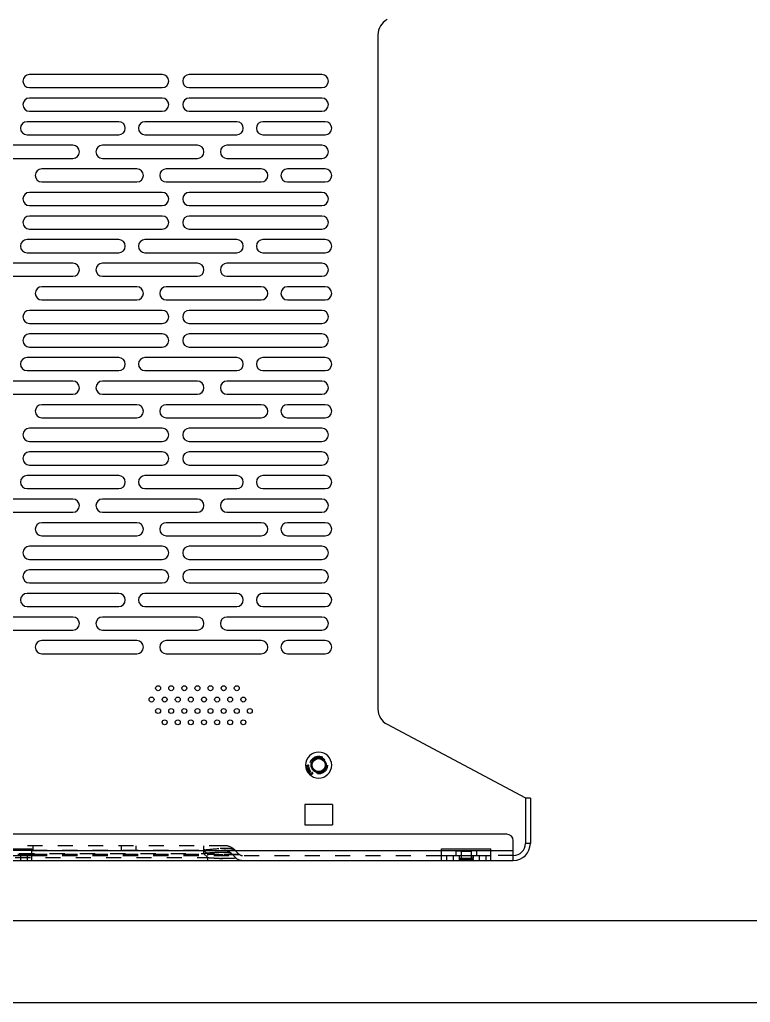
# Model space of a CAD drawing. Header units: millimetres. Extents: x -177 to 18421, y -5017 to 3255.
# Drawn here: x 14487.8 to 14710.7, y 1159.5 to 1459.4 of the extents above; entities that cross this region are included whole.
import ezdxf

# ---------------------------------------------------------------- set-up
doc = ezdxf.new("R2010")
doc.units = ezdxf.units.MM
doc.header["$LTSCALE"] = 46.255
doc.linetypes.add('HIDDEN', pattern=[0.2, 0.1, -0.1])
doc.layers.get('0').update_dxf_attribs({"linetype": 'CONTINUOUS'})
for name, color, linetype in [('02___PRT_ALL_AXES', 7, 'CONTINUOUS'), ('03___PRT_ALL_CURVES', 7, 'CONTINUOUS'), ('DEFAULT_2', 8, 'HIDDEN')]:
    doc.layers.add(name, color=color, linetype=linetype)

msp = doc.modelspace()

# ---------------------------------------------------------------- linework, layer by layer
at = {"color": 7, "linetype": 'Continuous'}
for p, q in [((14597.108, 1454.824), (14597.108, 1248.924)), ((14531.258, 1442.674), (14490.758, 1442.674)), ((14580.008, 1442.674), (14539.508, 1442.674)), ((14490.758, 1438.674), (14531.258, 1438.674)), ((14539.508, 1438.674), (14580.008, 1438.674)), ((14531.258, 1435.474), (14490.758, 1435.474)), ((14580.008, 1435.474), (14539.508, 1435.474)), ((14490.758, 1431.474), (14531.258, 1431.474)), ((14539.508, 1431.474), (14580.008, 1431.474)), ((14518.008, 1428.274), (14490.008, 1428.274)), ((14554.008, 1428.274), (14526.008, 1428.274)), ((14581.008, 1428.274), (14562.008, 1428.274)), ((14490.008, 1424.274), (14518.008, 1424.274)), ((14526.008, 1424.274), (14554.008, 1424.274)), ((14562.008, 1424.274), (14581.008, 1424.274)), ((14504.008, 1421.074), (14475.008, 1421.074)), ((14542.008, 1421.074), (14513.008, 1421.074)), ((14580.008, 1421.074), (14551.008, 1421.074)), ((14475.008, 1417.074), (14504.008, 1417.074)), ((14513.008, 1417.074), (14542.008, 1417.074)), ((14551.008, 1417.074), (14580.008, 1417.074)), ((14523.508, 1413.874), (14494.508, 1413.874)), ((14561.508, 1413.874), (14532.508, 1413.874)), ((14581.008, 1413.874), (14569.508, 1413.874)), ((14494.508, 1409.874), (14523.508, 1409.874)), ((14532.508, 1409.874), (14561.508, 1409.874)), ((14569.508, 1409.874), (14581.008, 1409.874)), ((14531.258, 1406.674), (14490.758, 1406.674)), ((14580.008, 1406.674), (14539.508, 1406.674)), ((14490.758, 1402.674), (14531.258, 1402.674)), ((14539.508, 1402.674), (14580.008, 1402.674)), ((14531.258, 1399.474), (14490.758, 1399.474)), ((14580.008, 1399.474), (14539.508, 1399.474)), ((14490.758, 1395.474), (14531.258, 1395.474)), ((14539.508, 1395.474), (14580.008, 1395.474)), ((14518.008, 1392.274), (14490.008, 1392.274)), ((14554.008, 1392.274), (14526.008, 1392.274)), ((14581.008, 1392.274), (14562.008, 1392.274)), ((14490.008, 1388.274), (14518.008, 1388.274)), ((14526.008, 1388.274), (14554.008, 1388.274)), ((14562.008, 1388.274), (14581.008, 1388.274)), ((14504.008, 1385.074), (14475.008, 1385.074)), ((14542.008, 1385.074), (14513.008, 1385.074)), ((14580.008, 1385.074), (14551.008, 1385.074)), ((14475.008, 1381.074), (14504.008, 1381.074)), ((14513.008, 1381.074), (14542.008, 1381.074)), ((14551.008, 1381.074), (14580.008, 1381.074)), ((14523.508, 1377.874), (14494.508, 1377.874)), ((14561.508, 1377.874), (14532.508, 1377.874)), ((14581.008, 1377.874), (14569.508, 1377.874)), ((14494.508, 1373.874), (14523.508, 1373.874)), ((14532.508, 1373.874), (14561.508, 1373.874)), ((14569.508, 1373.874), (14581.008, 1373.874)), ((14531.258, 1370.674), (14490.758, 1370.674)), ((14580.008, 1370.674), (14539.508, 1370.674)), ((14490.758, 1366.674), (14531.258, 1366.674)), ((14539.508, 1366.674), (14580.008, 1366.674)), ((14531.258, 1363.474), (14490.758, 1363.474)), ((14580.008, 1363.474), (14539.508, 1363.474)), ((14490.758, 1359.474), (14531.258, 1359.474)), ((14539.508, 1359.474), (14580.008, 1359.474)), ((14518.008, 1356.274), (14490.008, 1356.274)), ((14554.008, 1356.274), (14526.008, 1356.274)), ((14581.008, 1356.274), (14562.008, 1356.274)), ((14490.008, 1352.274), (14518.008, 1352.274)), ((14526.008, 1352.274), (14554.008, 1352.274)), ((14562.008, 1352.274), (14581.008, 1352.274)), ((14504.008, 1349.074), (14475.008, 1349.074)), ((14542.008, 1349.074), (14513.008, 1349.074)), ((14580.008, 1349.074), (14551.008, 1349.074)), ((14475.008, 1345.074), (14504.008, 1345.074)), ((14513.008, 1345.074), (14542.008, 1345.074)), ((14551.008, 1345.074), (14580.008, 1345.074)), ((14523.508, 1341.874), (14494.508, 1341.874)), ((14561.508, 1341.874), (14532.508, 1341.874)), ((14581.008, 1341.874), (14569.508, 1341.874)), ((14494.508, 1337.874), (14523.508, 1337.874)), ((14532.508, 1337.874), (14561.508, 1337.874)), ((14569.508, 1337.874), (14581.008, 1337.874)), ((14531.258, 1334.674), (14490.758, 1334.674)), ((14580.008, 1334.674), (14539.508, 1334.674)), ((14490.758, 1330.674), (14531.258, 1330.674)), ((14539.508, 1330.674), (14580.008, 1330.674)), ((14531.258, 1327.474), (14490.758, 1327.474)), ((14580.008, 1327.474), (14539.508, 1327.474)), ((14490.758, 1323.474), (14531.258, 1323.474)), ((14539.508, 1323.474), (14580.008, 1323.474)), ((14518.008, 1320.274), (14490.008, 1320.274)), ((14554.008, 1320.274), (14526.008, 1320.274)), ((14581.008, 1320.274), (14562.008, 1320.274)), ((14490.008, 1316.274), (14518.008, 1316.274)), ((14526.008, 1316.274), (14554.008, 1316.274)), ((14562.008, 1316.274), (14581.008, 1316.274)), ((14504.008, 1313.074), (14475.008, 1313.074)), ((14542.008, 1313.074), (14513.008, 1313.074)), ((14580.008, 1313.074), (14551.008, 1313.074)), ((14475.008, 1309.074), (14504.008, 1309.074)), ((14513.008, 1309.074), (14542.008, 1309.074)), ((14551.008, 1309.074), (14580.008, 1309.074)), ((14523.508, 1305.874), (14494.508, 1305.874)), ((14561.508, 1305.874), (14532.508, 1305.874)), ((14581.008, 1305.874), (14569.508, 1305.874)), ((14494.508, 1301.874), (14523.508, 1301.874)), ((14532.508, 1301.874), (14561.508, 1301.874)), ((14569.508, 1301.874), (14581.008, 1301.874)), ((14531.258, 1298.674), (14490.758, 1298.674)), ((14580.008, 1298.674), (14539.508, 1298.674)), ((14490.758, 1294.674), (14531.258, 1294.674)), ((14539.508, 1294.674), (14580.008, 1294.674)), ((14531.258, 1291.474), (14490.758, 1291.474)), ((14580.008, 1291.474), (14539.508, 1291.474)), ((14490.758, 1287.474), (14531.258, 1287.474)), ((14539.508, 1287.474), (14580.008, 1287.474)), ((14518.008, 1284.274), (14490.008, 1284.274)), ((14554.008, 1284.274), (14526.008, 1284.274)), ((14581.008, 1284.274), (14562.008, 1284.274)), ((14490.008, 1280.274), (14518.008, 1280.274)), ((14526.008, 1280.274), (14554.008, 1280.274)), ((14562.008, 1280.274), (14581.008, 1280.274)), ((14504.008, 1277.074), (14475.008, 1277.074)), ((14542.008, 1277.074), (14513.008, 1277.074)), ((14580.008, 1277.074), (14551.008, 1277.074)), ((14475.008, 1273.074), (14504.008, 1273.074)), ((14513.008, 1273.074), (14542.008, 1273.074)), ((14551.008, 1273.074), (14580.008, 1273.074)), ((14523.508, 1269.874), (14494.508, 1269.874)), ((14561.508, 1269.874), (14532.508, 1269.874)), ((14581.008, 1269.874), (14569.508, 1269.874)), ((14494.508, 1265.874), (14523.508, 1265.874)), ((14532.508, 1265.874), (14561.508, 1265.874)), ((14569.508, 1265.874), (14581.008, 1265.874)), ((14599.867, 1244.333), (14642.108, 1221.873)), ((14575.057, 1231.685), (14575.041, 1231.623)), ((14575.049, 1231.521), (14575.075, 1231.461)), ((14575.116, 1231.753), (14575.057, 1231.685)), ((14575.075, 1231.461), (14575.121, 1231.415)), ((14575.219, 1231.798), (14575.116, 1231.753)), ((14575.121, 1231.415), (14575.21, 1231.371)), ((14575.168, 1231.631), (14575.186, 1231.683)), ((14575.176, 1231.532), (14575.168, 1231.631)), ((14575.201, 1231.483), (14575.176, 1231.532)), ((14575.186, 1231.683), (14575.246, 1231.725)), ((14575.247, 1231.449), (14575.201, 1231.483)), ((14575.21, 1231.371), (14575.297, 1231.353)), ((14575.303, 1231.817), (14575.219, 1231.798)), ((14576.136, 1231.042), (14575.219, 1230.674)), ((14575.242, 1230.602), (14575.967, 1230.893)), ((14575.246, 1231.725), (14575.309, 1231.743)), ((14575.312, 1231.429), (14575.247, 1231.449)), ((14575.297, 1231.353), (14575.403, 1231.361)), ((14575.967, 1230.893), (14575.302, 1230.438)), ((14575.309, 1231.743), (14575.303, 1231.817)), ((14575.376, 1231.434), (14575.312, 1231.429)), ((14575.339, 1230.345), (14576.135, 1230.476)), ((14575.437, 1231.464), (14575.376, 1231.434)), ((14575.403, 1231.361), (14575.486, 1231.393)), ((14576.135, 1230.476), (14575.41, 1230.185)), ((14575.419, 1230.431), (14576.178, 1230.938)), ((14576.318, 1230.59), (14575.419, 1230.431)), ((14575.477, 1231.505), (14575.437, 1231.464)), ((14575.443, 1230.117), (14576.36, 1230.486)), ((14575.566, 1231.182), (14575.463, 1231.156)), ((14575.463, 1231.156), (14575.506, 1230.986)), ((14575.494, 1231.556), (14575.477, 1231.505)), ((14575.486, 1231.393), (14575.567, 1231.449)), ((14575.506, 1231.683), (14575.488, 1231.631)), ((14575.488, 1231.631), (14575.494, 1231.556)), ((14575.544, 1231.736), (14575.506, 1231.683)), ((14575.506, 1230.986), (14575.609, 1231.012)), ((14575.625, 1231.792), (14575.544, 1231.736)), ((14575.609, 1231.012), (14575.566, 1231.182)), ((14575.567, 1231.449), (14575.605, 1231.502)), ((14575.605, 1231.502), (14575.622, 1231.566)), ((14575.616, 1231.641), (14575.634, 1231.68)), ((14575.622, 1231.566), (14575.616, 1231.641)), ((14575.709, 1231.811), (14575.625, 1231.792)), ((14575.634, 1231.68), (14575.674, 1231.721)), ((14575.674, 1231.721), (14575.736, 1231.738)), ((14575.794, 1231.818), (14575.709, 1231.811)), ((14575.736, 1231.738), (14575.779, 1231.742)), ((14575.779, 1231.742), (14575.843, 1231.734)), ((14575.88, 1231.812), (14575.794, 1231.818)), ((14575.86, 1231.522), (14575.818, 1231.506)), ((14575.818, 1231.506), (14575.824, 1231.432)), ((14575.824, 1231.432), (14575.887, 1231.449)), ((14575.939, 1230.074), (14575.834, 1230.001)), ((14575.834, 1230.001), (14576.004, 1229.754)), ((14575.843, 1231.734), (14575.889, 1231.7)), ((14575.9, 1231.55), (14575.86, 1231.522)), ((14575.969, 1231.769), (14575.88, 1231.812)), ((14575.887, 1231.449), (14575.969, 1231.493)), ((14575.889, 1231.7), (14575.913, 1231.664)), ((14575.919, 1231.59), (14575.9, 1231.55)), ((14575.913, 1231.664), (14575.919, 1231.59)), ((14576.583, 1230.151), (14575.939, 1230.074)), ((14576.015, 1231.722), (14575.969, 1231.769)), ((14575.969, 1231.493), (14576.028, 1231.548)), ((14575.989, 1230.001), (14576.442, 1230.055)), ((14576.109, 1229.826), (14575.989, 1230.001)), ((14576.04, 1231.674), (14576.015, 1231.722)), ((14576.028, 1231.548), (14576.045, 1231.612)), ((14576.045, 1231.612), (14576.04, 1231.674)), ((14576.442, 1230.055), (14576.109, 1229.826)), ((14576.178, 1230.938), (14576.136, 1231.042)), ((14576.151, 1229.764), (14576.625, 1230.089)), ((14576.36, 1230.486), (14576.318, 1230.59)), ((14576.625, 1230.089), (14576.583, 1230.151)), ((14576.004, 1229.754), (14575.758, 1229.586)), ((14575.802, 1229.525), (14576.046, 1229.692)), ((14576.046, 1229.692), (14576.117, 1229.589)), ((14576.117, 1229.589), (14576.222, 1229.661)), ((14576.222, 1229.661), (14576.151, 1229.764)), ((14576.381, 1229.549), (14576.303, 1229.476)), ((14576.303, 1229.476), (14576.424, 1229.348)), ((14576.389, 1229.018), (14576.326, 1228.941)), ((14576.501, 1229.422), (14576.381, 1229.549)), ((14576.996, 1229.209), (14576.389, 1229.018)), ((14576.424, 1229.348), (14576.501, 1229.422)), ((14576.466, 1228.955), (14577.004, 1229.12)), ((14576.737, 1228.734), (14576.466, 1228.955)), ((14576.674, 1228.657), (14576.737, 1228.734)), ((14576.879, 1229.58), (14576.815, 1229.522)), ((14576.815, 1229.522), (14576.864, 1229.482)), ((14576.864, 1229.482), (14576.924, 1229.516)), ((14576.971, 1229.614), (14576.879, 1229.58)), ((14576.924, 1229.516), (14576.979, 1229.525)), ((14577.037, 1229.615), (14576.971, 1229.614)), ((14576.979, 1229.525), (14577.041, 1229.502)), ((14577.069, 1229.26), (14576.996, 1229.209)), ((14577.004, 1229.12), (14577.064, 1229.154)), ((14577.118, 1229.577), (14577.037, 1229.615)), ((14577.041, 1229.502), (14577.08, 1229.471)), ((14577.064, 1229.154), (14577.127, 1229.212)), ((14577.096, 1229.293), (14577.069, 1229.26)), ((14577.08, 1229.471), (14577.115, 1229.415)), ((14577.117, 1229.358), (14577.096, 1229.293)), ((14577.115, 1229.415), (14577.117, 1229.358)), ((14577.157, 1229.545), (14577.118, 1229.577)), ((14577.127, 1229.212), (14577.154, 1229.245)), ((14577.154, 1229.245), (14577.198, 1229.319)), ((14577.202, 1229.481), (14577.157, 1229.545)), ((14577.198, 1229.319), (14577.214, 1229.417)), ((14577.214, 1229.417), (14577.202, 1229.481)), ((14643.608, 1221.773), (14642.108, 1221.773)), ((14642.108, 1221.773), (14642.108, 1207.974)), ((14583.208, 1219.874), (14574.808, 1219.874)), ((14574.808, 1219.874), (14574.808, 1213.674)), ((14583.208, 1219.874), (14583.208, 1213.674)), ((14574.808, 1213.674), (14583.208, 1213.674)), ((14476.508, 1205.956), (14491.508, 1205.956)), ((14643.608, 1207.974), (14642.108, 1207.974)), ((14476.508, 1204.274), (14491.508, 1204.274)), ((14487.183, 1204.713), (14491.508, 1204.713)), ((14488.008, 1204.274), (14488.008, 1202.774)), ((14490.008, 1204.274), (14490.008, 1202.774)), ((14616.508, 1205.774), (14631.508, 1205.774)), ((14616.508, 1204.274), (14631.508, 1204.274)), ((14618.008, 1204.274), (14618.008, 1202.774)), ((14620.008, 1204.274), (14620.008, 1202.774)), ((14620.846, 1205.774), (14620.846, 1205.724)), ((14620.846, 1205.724), (14620.856, 1205.724)), ((14620.856, 1205.774), (14620.856, 1205.724)), ((14621.12, 1205.774), (14621.12, 1205.724)), ((14621.152, 1205.724), (14621.12, 1205.724)), ((14621.152, 1205.774), (14621.152, 1205.724)), ((14621.233, 1205.774), (14621.233, 1205.724)), ((14621.283, 1205.724), (14621.233, 1205.724)), ((14621.283, 1205.774), (14621.283, 1205.724)), ((14621.377, 1205.774), (14621.377, 1205.724)), ((14621.42, 1205.724), (14621.377, 1205.724)), ((14621.42, 1205.774), (14621.42, 1205.724)), ((14621.783, 1205.774), (14621.783, 1205.724)), ((14621.783, 1205.724), (14621.857, 1205.724)), ((14621.818, 1205.774), (14621.818, 1205.724)), ((14621.832, 1205.774), (14621.832, 1205.724)), ((14621.836, 1205.774), (14621.836, 1205.724)), ((14621.857, 1205.774), (14621.857, 1205.724)), ((14622.621, 1205.774), (14622.621, 1205.724)), ((14622.621, 1205.724), (14623.039, 1205.724)), ((14622.658, 1205.774), (14622.658, 1205.724)), ((14622.751, 1205.774), (14622.751, 1205.724)), ((14623.039, 1205.774), (14623.039, 1205.724)), ((14628.008, 1204.274), (14628.008, 1202.774)), ((14630.008, 1204.274), (14630.008, 1202.774)), ((13724.839, 1159.458), (15274.839, 1159.458))]:
    msp.add_line(p, q, dxfattribs=at)
at = {"color": 3, "linetype": 'Continuous'}
for p, q in [((14643.608, 1221.773), (14643.608, 1207.974)), ((14636.408, 1210.774), (14417.008, 1210.774)), ((14476.508, 1206.274), (14491.508, 1206.274)), ((14491.508, 1202.774), (14491.508, 1206.274)), ((14616.508, 1206.274), (14631.508, 1206.274)), ((14616.508, 1202.774), (14616.508, 1206.274)), ((14631.508, 1202.774), (14631.508, 1206.274)), ((14638.408, 1202.774), (14638.408, 1208.774)), ((14491.508, 1205.774), (14616.508, 1205.774)), ((14631.508, 1205.774), (14638.408, 1205.774)), ((14189.608, 1202.774), (14638.408, 1202.774))]:
    msp.add_line(p, q, dxfattribs=at)
at = {"color": 7, "linetype": 'Continuous'}
msp.add_lwpolyline([(13749.839, 1184.458), (15249.839, 1184.458), (15249.839, 2234.458), (13749.839, 2234.458)], close=True, dxfattribs=at)
for radius in [2.3, 2]:
    msp.add_circle((14579.008, 1231.874), radius, dxfattribs=at)
for centre, radius, start, end in [((14602.308, 1454.824), 5.2, 118, 180), ((14490.758, 1440.674), 2, 90, 270), ((14531.258, 1440.674), 2, 270, 90), ((14539.508, 1440.674), 2, 90, 270), ((14580.008, 1440.674), 2, 270, 90), ((14490.758, 1433.474), 2, 90, 270), ((14531.258, 1433.474), 2, 270, 90), ((14539.508, 1433.474), 2, 90, 270), ((14580.008, 1433.474), 2, 270, 90), ((14490.008, 1426.274), 2, 90, 270), ((14518.008, 1426.274), 2, 270, 90), ((14526.008, 1426.274), 2, 90, 270), ((14554.008, 1426.274), 2, 270, 90), ((14562.008, 1426.274), 2, 90, 270), ((14581.008, 1426.274), 2, 270, 90), ((14504.008, 1419.074), 2, 270, 90), ((14513.008, 1419.074), 2, 90, 270), ((14542.008, 1419.074), 2, 270, 90), ((14551.008, 1419.074), 2, 90, 270), ((14580.008, 1419.074), 2, 270, 90), ((14494.508, 1411.874), 2, 90, 270), ((14523.508, 1411.874), 2, 270, 90), ((14532.508, 1411.874), 2, 90, 270), ((14561.508, 1411.874), 2, 270, 90), ((14569.508, 1411.874), 2, 90, 270), ((14581.008, 1411.874), 2, 270, 90), ((14490.758, 1404.674), 2, 90, 270), ((14531.258, 1404.674), 2, 270, 90), ((14539.508, 1404.674), 2, 90, 270), ((14580.008, 1404.674), 2, 270, 90), ((14490.758, 1397.474), 2, 90, 270), ((14531.258, 1397.474), 2, 270, 90), ((14539.508, 1397.474), 2, 90, 270), ((14580.008, 1397.474), 2, 270, 90), ((14490.008, 1390.274), 2, 90, 270), ((14518.008, 1390.274), 2, 270, 90), ((14526.008, 1390.274), 2, 90, 270), ((14554.008, 1390.274), 2, 270, 90), ((14562.008, 1390.274), 2, 90, 270), ((14581.008, 1390.274), 2, 270, 90), ((14504.008, 1383.074), 2, 270, 90), ((14513.008, 1383.074), 2, 90, 270), ((14542.008, 1383.074), 2, 270, 90), ((14551.008, 1383.074), 2, 90, 270), ((14580.008, 1383.074), 2, 270, 90), ((14494.508, 1375.874), 2, 90, 270), ((14523.508, 1375.874), 2, 270, 90), ((14532.508, 1375.874), 2, 90, 270), ((14561.508, 1375.874), 2, 270, 90), ((14569.508, 1375.874), 2, 90, 270), ((14581.008, 1375.874), 2, 270, 90), ((14490.758, 1368.674), 2, 90, 270), ((14531.258, 1368.674), 2, 270, 90), ((14539.508, 1368.674), 2, 90, 270), ((14580.008, 1368.674), 2, 270, 90), ((14490.758, 1361.474), 2, 90, 270), ((14531.258, 1361.474), 2, 270, 90), ((14539.508, 1361.474), 2, 90, 270), ((14580.008, 1361.474), 2, 270, 90), ((14490.008, 1354.274), 2, 90, 270), ((14518.008, 1354.274), 2, 270, 90), ((14526.008, 1354.274), 2, 90, 270), ((14554.008, 1354.274), 2, 270, 90), ((14562.008, 1354.274), 2, 90, 270), ((14581.008, 1354.274), 2, 270, 90), ((14504.008, 1347.074), 2, 270, 90), ((14513.008, 1347.074), 2, 90, 270), ((14542.008, 1347.074), 2, 270, 90), ((14551.008, 1347.074), 2, 90, 270), ((14580.008, 1347.074), 2, 270, 90), ((14494.508, 1339.874), 2, 90, 270), ((14523.508, 1339.874), 2, 270, 90), ((14532.508, 1339.874), 2, 90, 270), ((14561.508, 1339.874), 2, 270, 90), ((14569.508, 1339.874), 2, 90, 270), ((14581.008, 1339.874), 2, 270, 90), ((14490.758, 1332.674), 2, 90, 270), ((14531.258, 1332.674), 2, 270, 90), ((14539.508, 1332.674), 2, 90, 270), ((14580.008, 1332.674), 2, 270, 90), ((14490.758, 1325.474), 2, 90, 270), ((14531.258, 1325.474), 2, 270, 90), ((14539.508, 1325.474), 2, 90, 270), ((14580.008, 1325.474), 2, 270, 90), ((14490.008, 1318.274), 2, 90, 270), ((14518.008, 1318.274), 2, 270, 90), ((14526.008, 1318.274), 2, 90, 270), ((14554.008, 1318.274), 2, 270, 90), ((14562.008, 1318.274), 2, 90, 270), ((14581.008, 1318.274), 2, 270, 90), ((14504.008, 1311.074), 2, 270, 90), ((14513.008, 1311.074), 2, 90, 270), ((14542.008, 1311.074), 2, 270, 90), ((14551.008, 1311.074), 2, 90, 270), ((14580.008, 1311.074), 2, 270, 90), ((14494.508, 1303.874), 2, 90, 270), ((14523.508, 1303.874), 2, 270, 90), ((14532.508, 1303.874), 2, 90, 270), ((14561.508, 1303.874), 2, 270, 90), ((14569.508, 1303.874), 2, 90, 270), ((14581.008, 1303.874), 2, 270, 90), ((14490.758, 1296.674), 2, 90, 270), ((14531.258, 1296.674), 2, 270, 90), ((14539.508, 1296.674), 2, 90, 270), ((14580.008, 1296.674), 2, 270, 90), ((14490.758, 1289.474), 2, 90, 270), ((14531.258, 1289.474), 2, 270, 90), ((14539.508, 1289.474), 2, 90, 270), ((14580.008, 1289.474), 2, 270, 90), ((14490.008, 1282.274), 2, 90, 270), ((14518.008, 1282.274), 2, 270, 90), ((14526.008, 1282.274), 2, 90, 270), ((14554.008, 1282.274), 2, 270, 90), ((14562.008, 1282.274), 2, 90, 270), ((14581.008, 1282.274), 2, 270, 90), ((14504.008, 1275.074), 2, 270, 90), ((14513.008, 1275.074), 2, 90, 270), ((14542.008, 1275.074), 2, 270, 90), ((14551.008, 1275.074), 2, 90, 270), ((14580.008, 1275.074), 2, 270, 90), ((14494.508, 1267.874), 2, 90, 270), ((14523.508, 1267.874), 2, 270, 90), ((14532.508, 1267.874), 2, 90, 270), ((14561.508, 1267.874), 2, 270, 90), ((14569.508, 1267.874), 2, 90, 270), ((14581.008, 1267.874), 2, 270, 90), ((14602.308, 1248.924), 5.2, 180, 242), ((14579.008, 1231.874), 3.975, 180, 0), ((14638.408, 1207.974), 3.7, 270, 0)]:
    msp.add_arc(centre, radius, start, end, dxfattribs=at)
at = {"color": 3, "linetype": 'Continuous'}
for centre, radius, start, end in [((14636.408, 1208.774), 2, 0, 90), ((14638.408, 1207.974), 5.2, 270, 0)]:
    msp.add_arc(centre, radius, start, end, dxfattribs=at)
at = {"layer": '02___PRT_ALL_AXES', "color": 7, "linetype": 'Continuous'}
for p, q in [((14620.833, 1205.774), (14620.833, 1204.274)), ((14627.183, 1205.774), (14627.183, 1204.274))]:
    msp.add_line(p, q, dxfattribs=at)
at = {"layer": '02___PRT_ALL_AXES', "color": 8, "linetype": 'HIDDEN'}
for p, q in [((14620.833, 1204.274), (14627.183, 1204.274)), ((14621.898, 1204.274), (14621.898, 1203.424)), ((14621.898, 1203.424), (14626.118, 1203.424)), ((14622.098, 1203.424), (14621.898, 1203.034)), ((14621.898, 1203.034), (14626.118, 1203.034)), ((14621.898, 1203.034), (14621.898, 1202.904)), ((14621.898, 1202.904), (14626.118, 1202.904)), ((14621.908, 1204.274), (14621.908, 1202.774)), ((14622.508, 1205.474), (14622.508, 1202.904)), ((14625.508, 1205.474), (14625.508, 1202.904)), ((14626.118, 1203.034), (14625.918, 1203.424)), ((14626.108, 1204.274), (14626.108, 1202.774)), ((14626.118, 1204.274), (14626.118, 1203.424)), ((14626.118, 1203.034), (14626.118, 1202.904)), ((14621.908, 1202.774), (14626.108, 1202.774))]:
    msp.add_line(p, q, dxfattribs=at)
at = {"layer": '02___PRT_ALL_AXES', "color": 7, "linetype": 'Continuous'}
for centre in [(14530.008, 1255.338), (14534.008, 1255.338), (14538.008, 1255.338), (14542.008, 1255.338), (14546.008, 1255.338), (14550.008, 1255.338), (14554.008, 1255.338), (14528.008, 1251.874), (14532.008, 1251.874), (14536.008, 1251.874), (14540.008, 1251.874), (14544.008, 1251.874), (14548.008, 1251.874), (14552.008, 1251.874), (14556.008, 1251.874), (14530.008, 1248.41), (14534.008, 1248.41), (14538.008, 1248.41), (14542.008, 1248.41), (14546.008, 1248.41), (14550.008, 1248.41), (14554.008, 1248.41), (14558.008, 1248.41), (14532.008, 1244.946), (14536.008, 1244.946), (14540.008, 1244.946), (14544.008, 1244.946), (14548.008, 1244.946), (14552.008, 1244.946), (14556.008, 1244.946)]:
    msp.add_circle(centre, 0.75, dxfattribs=at)
at = {"layer": '02___PRT_ALL_AXES', "color": 8, "linetype": 'HIDDEN'}
for radius in [2.69, 2.49]:
    msp.add_circle((14579.008, 1231.874), radius, dxfattribs=at)
at = {"layer": '02___PRT_ALL_AXES', "color": 7, "linetype": 'Continuous'}
msp.add_arc((14579.008, 1231.874), 3.975, 0, 180, dxfattribs=at)
at = {"layer": '03___PRT_ALL_CURVES', "color": 8, "linetype": 'HIDDEN'}
msp.add_line((14626.108, 1202.774), (14621.908, 1202.774), dxfattribs=at)
at = {"layer": 'DEFAULT_2', "color": 8, "linetype": 'HIDDEN'}
for p, q in [((14642.108, 1221.873), (14642.108, 1221.773)), ((14550.266, 1207.274), (14391.008, 1207.274)), ((14491.508, 1205.956), (14543.904, 1205.956)), ((14491.758, 1207.274), (14491.758, 1205.774)), ((14518.758, 1207.274), (14518.758, 1205.774)), ((14523.258, 1207.274), (14523.258, 1205.774)), ((14543.902, 1207.274), (14543.902, 1205.956)), ((14545.144, 1204.713), (14543.902, 1205.956)), ((14545.145, 1204.713), (14543.904, 1205.956)), ((14554.69, 1204.713), (14553.448, 1205.956)), ((14282.872, 1203.653), (14545.145, 1203.653)), ((14284.115, 1204.895), (14543.904, 1204.895)), ((14491.508, 1205.774), (14487.183, 1205.774)), ((14491.508, 1204.713), (14545.145, 1204.713)), ((14491.508, 1204.274), (14616.508, 1204.274)), ((14543.902, 1205.774), (14543.902, 1204.895)), ((14544.73, 1204.067), (14543.902, 1204.895)), ((14545.145, 1203.653), (14543.904, 1204.895)), ((14545.144, 1203.653), (14544.73, 1204.067)), ((14545.144, 1204.274), (14545.144, 1204.713)), ((14545.144, 1202.774), (14545.144, 1203.653)), ((14553.63, 1203.653), (14552.387, 1204.895)), ((14620.856, 1205.724), (14621.12, 1205.724)), ((14620.86, 1205.774), (14620.86, 1205.724)), ((14620.884, 1205.774), (14620.884, 1205.724)), ((14620.917, 1205.774), (14620.917, 1205.724)), ((14620.931, 1205.774), (14620.931, 1205.724)), ((14620.972, 1205.774), (14620.972, 1205.724)), ((14620.983, 1205.774), (14620.983, 1205.724)), ((14620.988, 1205.774), (14620.988, 1205.724)), ((14621.009, 1205.774), (14621.009, 1205.724)), ((14621.019, 1205.774), (14621.019, 1205.724)), ((14621.021, 1205.774), (14621.021, 1205.724)), ((14621.048, 1205.774), (14621.048, 1205.724)), ((14621.056, 1205.774), (14621.056, 1205.724)), ((14621.102, 1205.774), (14621.102, 1205.724)), ((14621.109, 1205.774), (14621.109, 1205.724)), ((14621.11, 1205.774), (14621.11, 1205.724)), ((14621.122, 1205.774), (14621.122, 1205.724)), ((14621.152, 1205.724), (14621.233, 1205.724)), ((14621.185, 1205.774), (14621.185, 1205.724)), ((14621.214, 1205.774), (14621.214, 1205.724)), ((14621.246, 1205.774), (14621.246, 1205.724)), ((14621.283, 1205.724), (14621.377, 1205.724)), ((14621.284, 1205.774), (14621.284, 1205.724)), ((14621.292, 1205.774), (14621.292, 1205.724)), ((14621.296, 1205.774), (14621.296, 1205.724)), ((14621.297, 1205.774), (14621.297, 1205.724)), ((14621.3, 1205.774), (14621.3, 1205.724)), ((14621.308, 1205.774), (14621.308, 1205.724)), ((14621.345, 1205.774), (14621.345, 1205.724)), ((14621.35, 1205.774), (14621.35, 1205.724)), ((14621.356, 1205.774), (14621.356, 1205.724)), ((14621.376, 1205.774), (14621.376, 1205.724)), ((14621.397, 1205.774), (14621.397, 1205.724)), ((14621.413, 1205.774), (14621.413, 1205.724)), ((14621.419, 1205.774), (14621.419, 1205.724)), ((14621.42, 1205.724), (14621.783, 1205.724)), ((14621.424, 1205.774), (14621.424, 1205.724)), ((14621.427, 1205.774), (14621.427, 1205.724)), ((14621.436, 1205.774), (14621.436, 1205.724)), ((14621.456, 1205.774), (14621.456, 1205.724)), ((14621.475, 1205.774), (14621.475, 1205.724)), ((14621.508, 1205.774), (14621.508, 1205.724)), ((14621.537, 1205.774), (14621.537, 1205.724)), ((14621.579, 1205.774), (14621.579, 1205.724)), ((14621.592, 1205.774), (14621.592, 1205.724)), ((14621.626, 1205.774), (14621.626, 1205.724)), ((14621.634, 1205.774), (14621.634, 1205.724)), ((14621.644, 1205.774), (14621.644, 1205.724)), ((14621.667, 1205.774), (14621.667, 1205.724)), ((14621.678, 1205.774), (14621.678, 1205.724)), ((14621.69, 1205.774), (14621.69, 1205.724)), ((14621.696, 1205.774), (14621.696, 1205.724)), ((14621.706, 1205.774), (14621.706, 1205.724)), ((14621.715, 1205.774), (14621.715, 1205.724)), ((14621.723, 1205.774), (14621.723, 1205.724)), ((14621.755, 1205.774), (14621.755, 1205.724)), ((14621.758, 1205.774), (14621.758, 1205.724)), ((14621.762, 1205.774), (14621.762, 1205.724)), ((14621.768, 1205.774), (14621.768, 1205.724)), ((14621.776, 1205.774), (14621.776, 1205.724)), ((14621.816, 1205.774), (14621.816, 1205.724)), ((14621.827, 1205.774), (14621.827, 1205.724)), ((14621.834, 1205.774), (14621.834, 1205.724)), ((14621.842, 1205.774), (14621.842, 1205.724)), ((14621.843, 1205.774), (14621.843, 1205.724)), ((14621.849, 1205.774), (14621.849, 1205.724)), ((14621.857, 1205.724), (14622.621, 1205.724)), ((14621.864, 1205.774), (14621.864, 1205.724)), ((14621.866, 1205.774), (14621.866, 1205.724)), ((14621.907, 1205.774), (14621.907, 1205.724)), ((14621.921, 1205.774), (14621.921, 1205.724)), ((14621.973, 1205.774), (14621.973, 1205.724)), ((14621.974, 1205.774), (14621.974, 1205.724)), ((14621.98, 1205.774), (14621.98, 1205.724)), ((14622.013, 1205.774), (14622.013, 1205.724)), ((14622.029, 1205.774), (14622.029, 1205.724)), ((14622.03, 1205.774), (14622.03, 1205.724)), ((14622.052, 1205.774), (14622.052, 1205.724)), ((14622.061, 1205.774), (14622.061, 1205.724)), ((14622.091, 1205.774), (14622.091, 1205.724)), ((14622.099, 1205.774), (14622.099, 1205.724)), ((14622.125, 1205.774), (14622.125, 1205.724)), ((14622.144, 1205.774), (14622.144, 1205.724)), ((14622.158, 1205.774), (14622.158, 1205.724)), ((14622.161, 1205.774), (14622.161, 1205.724)), ((14622.183, 1205.774), (14622.183, 1205.724)), ((14622.194, 1205.774), (14622.194, 1205.724)), ((14622.198, 1205.774), (14622.198, 1205.724)), ((14622.2, 1205.774), (14622.2, 1205.724)), ((14622.203, 1205.774), (14622.203, 1205.724)), ((14622.508, 1205.474), (14622.208, 1205.774)), ((14622.218, 1205.774), (14622.218, 1205.724)), ((14622.219, 1205.774), (14622.219, 1205.724)), ((14622.239, 1205.774), (14622.239, 1205.724)), ((14622.253, 1205.774), (14622.253, 1205.724)), ((14622.262, 1205.774), (14622.262, 1205.724)), ((14622.263, 1205.774), (14622.263, 1205.724)), ((14622.274, 1205.774), (14622.274, 1205.724)), ((14622.279, 1205.774), (14622.279, 1205.724)), ((14622.301, 1205.774), (14622.301, 1205.724)), ((14622.303, 1205.774), (14622.303, 1205.724)), ((14622.343, 1205.774), (14622.343, 1205.724)), ((14622.351, 1205.774), (14622.351, 1205.724)), ((14622.357, 1205.774), (14622.357, 1205.724)), ((14622.358, 1205.774), (14622.358, 1205.724)), ((14622.405, 1205.774), (14622.405, 1205.724)), ((14622.418, 1205.774), (14622.418, 1205.724)), ((14622.421, 1205.774), (14622.421, 1205.724)), ((14622.422, 1205.774), (14622.422, 1205.724)), ((14622.427, 1205.774), (14622.427, 1205.724)), ((14622.454, 1205.774), (14622.454, 1205.724)), ((14622.457, 1205.774), (14622.457, 1205.724)), ((14622.473, 1205.774), (14622.473, 1205.724)), ((14622.478, 1205.774), (14622.478, 1205.724)), ((14622.483, 1205.774), (14622.483, 1205.724)), ((14622.485, 1205.774), (14622.485, 1205.724)), ((14622.5, 1205.774), (14622.5, 1205.724)), ((14622.502, 1205.774), (14622.502, 1205.724)), ((14625.508, 1205.474), (14622.508, 1205.474)), ((14622.508, 1205.474), (14622.508, 1202.904)), ((14622.518, 1205.774), (14622.518, 1205.724)), ((14622.552, 1205.774), (14622.552, 1205.724)), ((14622.567, 1205.774), (14622.567, 1205.724)), ((14622.57, 1205.774), (14622.57, 1205.724)), ((14622.574, 1205.774), (14622.574, 1205.724)), ((14622.626, 1205.774), (14622.626, 1205.724)), ((14622.915, 1205.774), (14622.915, 1205.724)), ((14622.958, 1205.774), (14622.958, 1205.724)), ((14622.973, 1205.774), (14622.973, 1205.724)), ((14623.02, 1205.774), (14623.02, 1205.724)), ((14623.036, 1205.774), (14623.036, 1205.724)), ((14623.039, 1205.724), (14623.341, 1205.724)), ((14623.071, 1205.774), (14623.071, 1205.724)), ((14623.076, 1205.774), (14623.076, 1205.724)), ((14623.099, 1205.774), (14623.099, 1205.724)), ((14623.137, 1205.774), (14623.137, 1205.724)), ((14623.181, 1205.774), (14623.181, 1205.724)), ((14623.183, 1205.774), (14623.183, 1205.724)), ((14623.188, 1205.774), (14623.188, 1205.724)), ((14623.215, 1205.774), (14623.215, 1205.724)), ((14623.233, 1205.774), (14623.233, 1205.724)), ((14623.234, 1205.774), (14623.234, 1205.724)), ((14623.236, 1205.774), (14623.236, 1205.724)), ((14623.252, 1205.774), (14623.252, 1205.724)), ((14623.252, 1205.774), (14623.252, 1205.724)), ((14623.262, 1205.774), (14623.262, 1205.724)), ((14623.296, 1205.774), (14623.296, 1205.724)), ((14623.305, 1205.774), (14623.305, 1205.724)), ((14623.321, 1205.774), (14623.321, 1205.724)), ((14623.326, 1205.774), (14623.326, 1205.724)), ((14623.341, 1205.774), (14623.341, 1205.724)), ((14625.508, 1205.474), (14625.808, 1205.774)), ((14625.508, 1205.474), (14625.508, 1202.904)), ((14638.408, 1204.274), (14631.508, 1204.274))]:
    msp.add_line(p, q, dxfattribs=at)
msp.add_circle((14579.008, 1231.874), 2.7, dxfattribs=at)
for centre, radius, start, end in [((14550.266, 1202.774), 4.5, 44.9998, 89.99972), ((14553.875, 1095.208), 110.14, 94.56638, 95.19531), ((14550.266, 1202.774), 3, 44.99971, 89.99958), ((14555.751, 1205.774), 3, 225, 270), ((14555.751, 1205.774), 1.5, 225, 270)]:
    msp.add_arc(centre, radius, start, end, dxfattribs=at)
for points, knots in [([(14553.447, 1205.956), (14553.351, 1206.053), (14553.022, 1206.207), (14552.005, 1206.426), (14550.083, 1206.481), (14547.227, 1206.332), (14545.065, 1206.102), (14543.902, 1205.956)], [0, 0, 0, 0, 0.0422983, 0.1090097, 0.3245446, 0.6353265, 1, 1, 1, 1]), ([(14543.904, 1205.956), (14544.39, 1206.017), (14546.21, 1206.228), (14548.038, 1206.385), (14549.38, 1206.431)], [0, 0, 0, 0, 0.2670423, 1, 1, 1, 1]), ([(14549.38, 1206.431), (14549.553, 1206.437), (14550.185, 1206.454), (14550.818, 1206.452), (14551.277, 1206.431)], [0, 0, 0, 0, 0.2743309, 1, 1, 1, 1]), ([(14551.277, 1206.431), (14551.764, 1206.41), (14552.489, 1206.344), (14553.263, 1206.14), (14553.447, 1205.956)], [0, 0, 0, 0, 0.6521804, 1, 1, 1, 1]), ([(14543.904, 1204.896), (14544.959, 1204.991), (14546.917, 1205.143), (14549.228, 1205.239), (14550.739, 1205.214), (14551.525, 1205.156), (14552.047, 1205.065), (14552.317, 1204.966), (14552.387, 1204.896)], [0, 0, 0, 0, 0.3722666, 0.6898435, 0.8118378, 0.9036597, 0.9652369, 1, 1, 1, 1]), ([(14548.887, 1205.212), (14548.597, 1205.205), (14547.336, 1205.16), (14546.076, 1205.076), (14545.106, 1204.998)], [0, 0, 0, 0, 0.2294549, 1, 1, 1, 1]), ([(14554.69, 1204.713), (14554.712, 1204.692), (14554.583, 1204.622), (14554.458, 1204.625), (14554.202, 1204.588), (14553.875, 1204.576), (14553.224, 1204.551), (14551.585, 1204.544), (14548.805, 1204.593), (14546.423, 1204.668), (14545.144, 1204.713)], [0, 0, 0, 0, 0.0097045, 0.0254601, 0.0502319, 0.0849411, 0.1303037, 0.2531694, 0.5994432, 1, 1, 1, 1]), ([(14553.63, 1203.653), (14553.648, 1203.635), (14553.683, 1203.592), (14553.641, 1203.505), (14553.525, 1203.46), (14553.344, 1203.411), (14553.069, 1203.375), (14552.507, 1203.331), (14551.563, 1203.318), (14550.197, 1203.347), (14548.602, 1203.419), (14546.893, 1203.523), (14545.729, 1203.608), (14545.144, 1203.653)], [0, 0, 0, 0, 0.0087667, 0.0163306, 0.0291228, 0.0503388, 0.0816951, 0.1244152, 0.2453069, 0.4078897, 0.5967858, 0.7972149, 1, 1, 1, 1]), ([(14545.145, 1204.713), (14545.712, 1204.693), (14547.857, 1204.621), (14550.003, 1204.565), (14551.583, 1204.552)], [0, 0, 0, 0, 0.2640557, 1, 1, 1, 1]), ([(14545.145, 1203.653), (14545.73, 1203.608), (14546.893, 1203.523), (14548.602, 1203.419), (14550.197, 1203.347), (14551.563, 1203.318), (14552.508, 1203.331), (14553.069, 1203.375), (14553.344, 1203.411), (14553.525, 1203.46), (14553.641, 1203.505), (14553.683, 1203.592), (14553.648, 1203.635), (14553.63, 1203.653)], [0, 0, 0, 0, 0.2027954, 0.403231, 0.5921312, 0.7547143, 0.8756035, 0.9183233, 0.9496751, 0.9708857, 0.9836719, 0.991235, 1, 1, 1, 1]), ([(14550.57, 1205.212), (14550.445, 1205.216), (14549.884, 1205.23), (14549.323, 1205.223), (14548.887, 1205.212)], [0, 0, 0, 0, 0.2226239, 1, 1, 1, 1]), ([(14552.387, 1204.896), (14552.333, 1204.949), (14552.143, 1205.034), (14551.54, 1205.17), (14550.99, 1205.198), (14550.57, 1205.212)], [0, 0, 0, 0, 0.1222247, 0.3233967, 1, 1, 1, 1]), ([(14551.583, 1204.552), (14551.704, 1204.552), (14552.147, 1204.549), (14552.59, 1204.549), (14552.912, 1204.552)], [0, 0, 0, 0, 0.2735659, 1, 1, 1, 1]), ([(14552.912, 1204.552), (14553.207, 1204.555), (14553.695, 1204.571), (14554.228, 1204.582), (14554.523, 1204.634), (14554.624, 1204.632), (14554.707, 1204.696), (14554.69, 1204.713)], [0, 0, 0, 0, 0.4880208, 0.8018172, 0.898785, 0.9603329, 1, 1, 1, 1])]:
    msp.add_open_spline(points, degree=3, knots=knots, dxfattribs=at)

doc.saveas('drawing.dxf')
